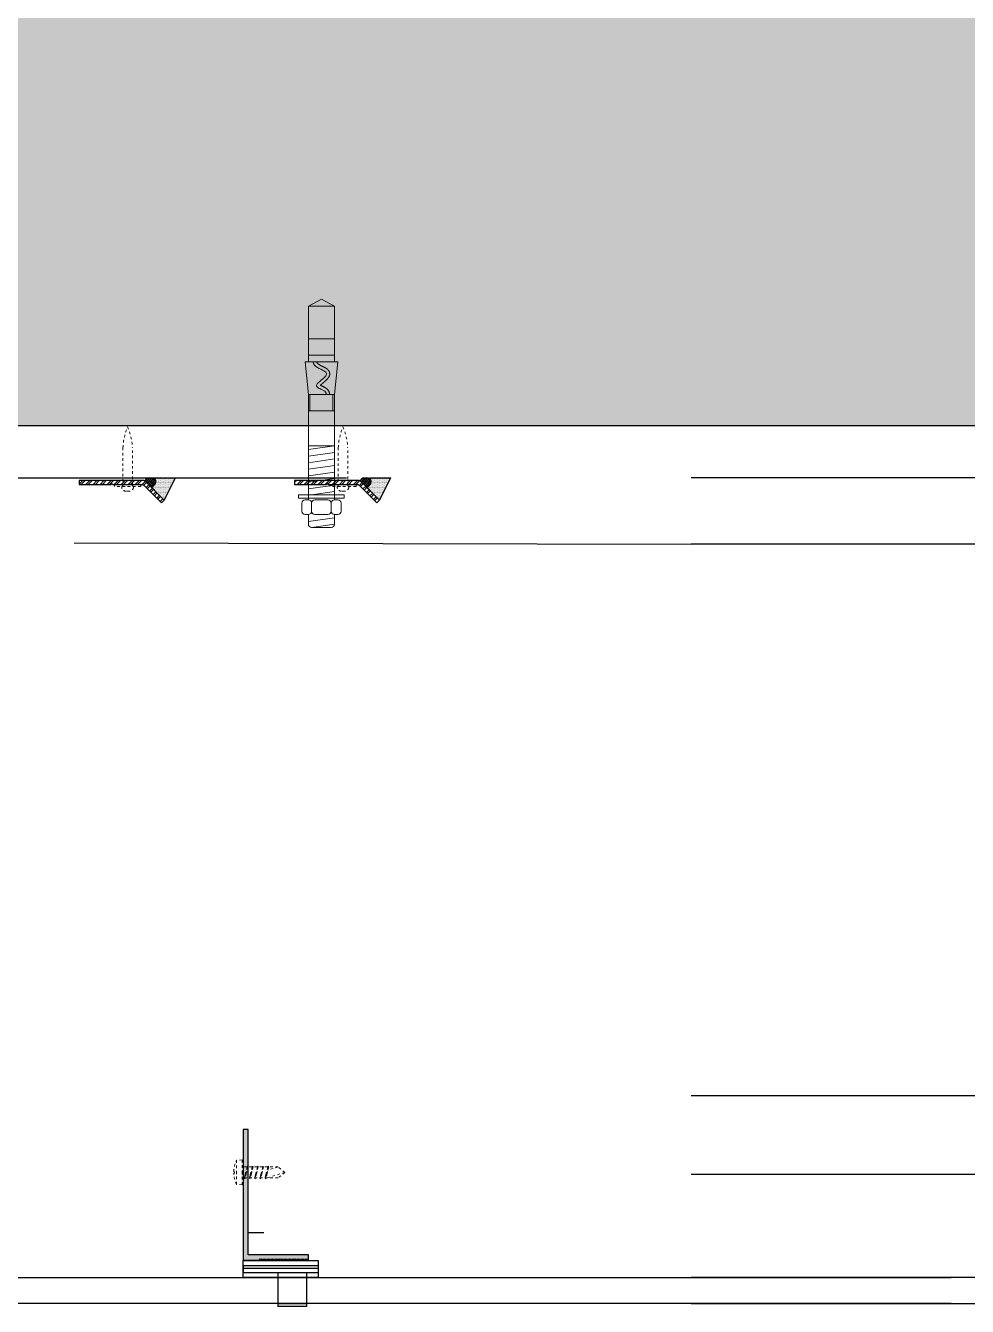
# Model space of a CAD drawing. Header units: inches. Extents: x -772 to 6765, y -813 to 4093.
# Drawn here: x 5063.33 to 5099.37, y -73.73 to -24.68 of the extents above; entities that cross this region are included whole.
import ezdxf

# ---------------------------------------------------------------- set-up
doc = ezdxf.new("R2010")
doc.units = ezdxf.units.IN
doc.header["$MEASUREMENT"] = 0
doc.linetypes.add('HIDDEN2', pattern=[0.1875, 0.125, -0.0625])
for name, color, linetype in [('aksoy_aksesuar', 40, 'Continuous'), ('aksoy_bant', 1, 'Continuous'), ('aksoy_block', 7, 'Continuous'), ('aksoy_detaytarama', 252, 'Continuous'), ('aksoy_fitil', 1, 'Continuous'), ('aksoy_kapali', 3, 'Continuous'), ('aksoy_silikon', 1, 'Continuous'), ('block_genel', 7, 'Continuous'), ('H_FAC_Giydirme', 100, 'Continuous'), ('H_FAC_Kaplama', 41, 'Continuous'), ('H_FAC_Metal', 181, 'Continuous'), ('H_GEN_YalitimIsi', 32, 'BATTING'), ('H_STR_Betonarme', 4, 'Continuous'), ('H_STR_BetonarmeTarama', 251, 'Continuous'), ('TARAMA', 251, 'Continuous'), ('VD', 13, 'Continuous')]:
    doc.layers.add(name, color=color, linetype=linetype)
doc.layers.add('aksoy_vida', color=8, linetype='Continuous', lineweight=0)
doc.layers.add('PROFIL', color=5, linetype='Continuous', lineweight=18)
doc.linetypes.add('BATTING', pattern='A,0.00254,-2.54,[134,ltypeshp.shx,S=2.54,R=0,X=-2.54,Y=0],-5.08,[134,ltypeshp.shx,S=2.54,R=180,X=2.54,Y=0],-2.54', length=10.16254)

# ---------------------------------------------------------------- blocks, each defined once
blk = doc.blocks.new('*U220')
at = {"layer": 'aksoy_kapali'}
blk.add_line((-52.47, 0), (380, 0), dxfattribs=at)
at = {"layer": 'H_FAC_Kaplama', "ltscale": 0.2}
for points in [[(-52.47, -306.26), (380, -306.26)], [(380, -316.26), (-52.47, -316.26)]]:
    blk.add_lwpolyline(points, dxfattribs=at)
at = {"layer": 'H_FAC_Metal'}
for points in [[(-52.47, -236.64), (380, -236.64)], [(380, -266.64), (-52.47, -266.64)]]:
    blk.add_lwpolyline(points, dxfattribs=at)
at = {"layer": 'H_GEN_YalitimIsi', "ltscale": 0.1}
blk.add_line((380, -25.33), (-52.47, -25.33), dxfattribs=at)
blk = doc.blocks.new('4.8x16 YSB muv')
at = {"layer": 'aksoy_vida', "linetype": 'HIDDEN2', "ltscale": 0.2}
for p, q in [((-16, -0.02), (-13.39, 2.06)), ((-13.39, 2.06), (0, 2.06)), ((-9.82, 2.06), (-9.74, 2.38)), ((-9.82, 2.06), (-9.39, 0.32)), ((-9.74, 2.38), (-9.5, 2.06)), ((-9.74, 2.38), (-9.25, 0.43)), ((-9.5, 2.06), (-9.12, 0.54)), ((-9.17, -0.55), (-9.39, 0.32)), ((-8.97, -0.71), (-9.25, 0.43)), ((-8.76, -0.88), (-9.12, 0.54)), ((-7.83, 2.06), (-7.75, 2.38)), ((-7.83, 2.06), (-7.39, 0.32)), ((-7.75, 2.38), (-7.51, 2.06)), ((-7.75, 2.38), (-7.26, 0.43)), ((-7.51, 2.06), (-7.12, 0.54)), ((-7.17, -0.55), (-7.39, 0.32)), ((-6.97, -0.71), (-7.26, 0.43)), ((-6.77, -0.88), (-7.12, 0.54)), ((-5.83, 2.06), (-5.75, 2.38)), ((-5.83, 2.06), (-5.39, 0.32)), ((-5.75, 2.38), (-5.51, 2.06)), ((-5.75, 2.38), (-5.26, 0.43)), ((-5.51, 2.06), (-5.12, 0.54)), ((-5.17, -0.55), (-5.39, 0.32)), ((-4.97, -0.71), (-5.26, 0.43)), ((-4.77, -0.88), (-5.12, 0.54)), ((-3.83, 2.06), (-3.75, 2.38)), ((-3.83, 2.06), (-3.39, 0.32)), ((-3.75, 2.38), (-3.51, 2.06)), ((-3.75, 2.38), (-3.26, 0.43)), ((-3.51, 2.06), (-3.12, 0.54)), ((-3.17, -0.55), (-3.39, 0.32)), ((-2.97, -0.71), (-3.26, 0.43)), ((-2.77, -0.88), (-3.12, 0.54)), ((-1.83, 2.06), (-1.75, 2.38)), ((-1.83, 2.06), (-1.39, 0.32)), ((-1.75, 2.38), (-1.51, 2.06)), ((-1.75, 2.38), (-1.26, 0.43)), ((-1.51, 2.06), (-1.12, 0.54)), ((-1.17, -0.55), (-1.39, 0.32)), ((-0.97, -0.71), (-1.26, 0.43)), ((-0.77, -0.88), (-1.12, 0.54)), ((0.34, 4.77), (0, 4.68)), ((0, 4.68), (0, -4.68)), ((0.34, 4.77), (2.51, 4.64)), ((0.34, 4.77), (0.34, -0.02)), ((2.51, 4.64), (2.51, -0.02)), ((3.27, 0.25), (3.27, -0.02)), ((3.27, 0.25), (3.55, 0.25)), ((-16, -0.02), (-13.39, -2.11)), ((-13.39, -2.11), (0, -2.11)), ((-9.17, -0.55), (-8.78, -2.11)), ((-8.97, -0.71), (-8.54, -2.42)), ((-8.78, -2.11), (-8.54, -2.42)), ((-8.76, -0.88), (-8.45, -2.11)), ((-8.76, -0.88), (-8.76, -0.88)), ((-8.54, -2.42), (-8.45, -2.11)), ((-7.17, -0.55), (-6.78, -2.11)), ((-6.97, -0.71), (-6.54, -2.42)), ((-6.78, -2.11), (-6.54, -2.42)), ((-6.77, -0.88), (-6.46, -2.11)), ((-6.77, -0.88), (-6.77, -0.88)), ((-6.54, -2.42), (-6.46, -2.11)), ((-5.17, -0.55), (-4.78, -2.11)), ((-4.97, -0.71), (-4.54, -2.42)), ((-4.78, -2.11), (-4.54, -2.42)), ((-4.77, -0.88), (-4.46, -2.11)), ((-4.77, -0.88), (-4.77, -0.88)), ((-4.54, -2.42), (-4.46, -2.11)), ((-3.17, -0.55), (-2.78, -2.11)), ((-2.97, -0.71), (-2.54, -2.42)), ((-2.78, -2.11), (-2.54, -2.42)), ((-2.77, -0.88), (-2.46, -2.11)), ((-2.77, -0.88), (-2.77, -0.88)), ((-2.54, -2.42), (-2.46, -2.11)), ((-1.17, -0.55), (-0.78, -2.11)), ((-0.97, -0.71), (-0.54, -2.42)), ((-0.78, -2.11), (-0.54, -2.42)), ((-0.77, -0.88), (-0.46, -2.11)), ((-0.77, -0.88), (-0.77, -0.88)), ((-0.54, -2.42), (-0.46, -2.11)), ((0.34, -4.77), (0, -4.68)), ((0.34, -4.77), (0.34, -0.02)), ((0.34, -4.77), (2.51, -4.64)), ((2.51, -4.64), (2.51, -0.02)), ((3.27, -0.3), (3.27, -0.02)), ((3.27, -0.3), (3.55, -0.3))]:
    blk.add_line(p, q, dxfattribs=at)
for points in [[(-13.39, 2.06), (-9.53, 0.87)], [(-16, -0.02), (-9.22, -2.11)]]:
    blk.add_lwpolyline(points, dxfattribs=at)
for centre, radius, start, end in [((-7.84, -0.1), 11.39, 1.7765, 24.5785), ((-7.62, 0.05), 11.16, 335.1723, 358.2024)]:
    blk.add_arc(centre, radius, start, end, dxfattribs=at)
blk = doc.blocks.new('CIVI-22')
at = {"layer": 'aksoy_vida', "linetype": 'HIDDEN2', "ltscale": 0.2}
for points in [[(-1.8, 0.03), (-1.8, 14.06, -0.090362), (0, 22.06, -0.090362), (1.8, 14.06), (1.8, 0.03)], [(-1.8, 0.06, -0.125882), (-2, -0.75), (-2.22, -0.81), (-2.22, -1.15, 0.388879), (-0.63, -2.62), (0.63, -2.62, 0.388879), (2.22, -1.15), (2.22, -0.81), (2, -0.75, -0.125882), (1.8, 0.06)]]:
    blk.add_lwpolyline(points, format="xyb", dxfattribs=at)
blk.add_lwpolyline([(5, 0), (-5, 0), (-5, -0.75), (5, -0.75), (5, 0)], dxfattribs=at)
blk = doc.blocks.new('BASKI')
at = {"layer": 'aksoy_detaytarama'}
h = blk.add_hatch(dxfattribs=at)
h.set_pattern_fill('DOTS', color=256, scale=0.2, angle=-90)
h.set_pattern_definition([(270, (0, 0), (0.3175, -0.15875), [0, -0.3175])])
edge = h.paths.add_edge_path()
edge.add_line((-7.51, 7.51), (-2.44, 2.44))
edge.add_arc((-0.37, 2.2), 2.09, 49.0386, 173.3123, ccw=False)
edge.add_line((1, 3.77), (1, 11.67))
edge.add_line((1, 11.67), (-7.51, 7.51))
h = blk.add_hatch(dxfattribs=at)
h.set_pattern_fill('ANSI37', color=256, scale=0.2, angle=-90)
h.set_pattern_definition([(315, (0, 0), (0.44901, 0.44901), []), (45, (0, 0), (-0.44901, 0.44901), [])])
edge = h.paths.add_edge_path()
edge.add_arc((-0.06, 1.43), 1.06, 201.4413, 361.9736)
edge.add_line((1, 1.46), (1, 3.18))
edge.add_arc((-0.46, 2.37), 1.67, 29.1753, 189.1101)
edge.add_line((-2.11, 2.11), (-1.05, 1.04))
at = {"layer": 'TARAMA', "linetype": 'Continuous'}
h = blk.add_hatch(dxfattribs=at)
h.set_pattern_fill('ANSI32', color=256, scale=0.2, style=0)
h.set_pattern_definition([(45, (0, 0), (-1.34704, 1.34704), []), (45, (0.898, 0), (-1.34704, 1.34704), [])])
h.paths.add_polyline_path([(-1.5, -12.2), (-1.5, -0.62), (-8.57, 6.45), (-7.51, 7.51), (0, 0), (0, -25), (-1.5, -25), (-1.5, -12.8), (-1.2, -12.5)])
at = {"layer": 'aksoy_bant'}
blk.add_lwpolyline([(-1.05, 1.04, 0.843066), (1, 1.46), (1, 3.18, 0.838616), (-2.11, 2.11)], format="xyb", close=True, dxfattribs=at)
at = {"layer": 'aksoy_silikon'}
blk.add_lwpolyline([(-7.51, 7.51), (-2.44, 2.44, -0.602487), (1, 3.77), (1, 11.67)], format="xyb", close=True, dxfattribs=at)
at = {"layer": 'H_FAC_Metal'}
blk.add_lwpolyline([(-1.5, -12.2), (-1.5, -1.24, 0.198912), (-1.94, -0.18), (-8.57, 6.45), (-7.51, 7.51), (-0.44, 0.44, -0.198912), (0, -0.62), (0, -25), (-1.5, -25), (-1.5, -12.8), (-1.2, -12.5)], format="xyb", close=True, dxfattribs=at)
at = {"layer": 'VD', "rotation": 270}
blk.add_blockref('CIVI-22', (-1.51, -6.48), dxfattribs=at)
blk = doc.blocks.new('dubel')
at = {"layer": 'aksoy_vida'}
for p, q in [((83.52, -24.75), (78.52, -27.5)), ((88.52, -27.5), (78.52, -27.5)), ((78.52, -48.75), (78.52, -27.5)), ((88.52, -27.5), (83.52, -24.75)), ((88.52, -48.75), (88.52, -27.5)), ((88.52, -40), (78.52, -40)), ((89.77, -48.75), (77.27, -48.75)), ((77.27, -48.75), (78.52, -61.25)), ((88.52, -46.25), (78.52, -46.25)), ((89.77, -48.75), (88.52, -61.25)), ((78.52, -101.63), (78.52, -61.25)), ((88.52, -61.25), (78.52, -61.25)), ((79.14, -67.5), (79.14, -61.25)), ((87.89, -67.5), (87.89, -61.25)), ((88.52, -101.63), (88.52, -61.25)), ((78.52, -67.5), (88.52, -67.5)), ((88.52, -67.5), (78.52, -67.5)), ((88.52, -81), (78.52, -82.41)), ((88.52, -81), (78.52, -81)), ((88.52, -83.5), (78.52, -84.91)), ((88.52, -86), (78.52, -87.41)), ((88.52, -88.5), (78.52, -89.91)), ((88.52, -91), (78.52, -92.41)), ((88.52, -93.5), (78.52, -94.91)), ((88.52, -96), (78.52, -97.41)), ((92.27, -99.75), (74.77, -99.75)), ((74.77, -101), (74.77, -99.75)), ((92.27, -101), (74.77, -101)), ((76.02, -106), (76.02, -102.88)), ((78.52, -101.63), (77.27, -101.63)), ((88.52, -98.5), (79.67, -99.75)), ((88.52, -98.5), (79.67, -99.75)), ((79.77, -106), (79.77, -102.88)), ((86.02, -101.63), (81.02, -101.63)), ((87.27, -106), (87.27, -102.88)), ((88.52, -101.63), (89.77, -101.63)), ((91.02, -106), (91.02, -102.88)), ((92.27, -101), (92.27, -99.75)), ((78.52, -107.25), (77.27, -107.25)), ((78.52, -111), (78.52, -107.25)), ((86.02, -107.25), (81.02, -107.25)), ((88.52, -107.25), (89.77, -107.25)), ((88.52, -111), (88.52, -107.25)), ((88.52, -108.5), (78.52, -109.91)), ((88.52, -111), (79.67, -112.25)), ((87.27, -112.25), (79.77, -112.25))]:
    blk.add_line(p, q, dxfattribs=at)
for points in [[(80.27, -48.75), (80.5, -49.44), (80.9, -50.03), (81.43, -50.54), (82.03, -50.96), (82.68, -51.33), (83.33, -51.65), (83.94, -51.94), (84.46, -52.21), (84.88, -52.47), (85.17, -52.74), (85.36, -53), (85.45, -53.27), (85.45, -53.54), (85.36, -53.82), (85.19, -54.11), (84.95, -54.42), (84.65, -54.74), (84.3, -55.07), (83.92, -55.4), (83.52, -55.74), (83.12, -56.07), (82.74, -56.4), (82.39, -56.71), (82.1, -57), (81.87, -57.27), (81.71, -57.52), (81.62, -57.76), (81.61, -57.98), (81.68, -58.19), (81.84, -58.4), (82.08, -58.6), (82.42, -58.81), (82.85, -59.03), (83.34, -59.26), (83.85, -59.5), (84.34, -59.77), (84.78, -60.08), (85.12, -60.42), (85.34, -60.81), (85.39, -61.25)], [(81.59, -48.75), (81.61, -48.8), (81.63, -48.86), (81.66, -48.91), (81.7, -48.97), (81.74, -49.03), (81.78, -49.08), (81.82, -49.14), (81.86, -49.2), (81.91, -49.25), (81.95, -49.3), (82, -49.35), (82.05, -49.39), (82.09, -49.44), (82.14, -49.48), (82.19, -49.53), (82.24, -49.57), (82.3, -49.61), (82.35, -49.65), (82.41, -49.7), (82.47, -49.74), (82.53, -49.78), (82.59, -49.82), (82.65, -49.86), (82.72, -49.9), (82.78, -49.94), (82.85, -49.98), (82.92, -50.03), (82.99, -50.07), (83.06, -50.1), (83.13, -50.14), (83.2, -50.18), (83.27, -50.22), (83.35, -50.26), (83.42, -50.3), (83.49, -50.34), (83.57, -50.37), (83.65, -50.41), (83.72, -50.45), (83.8, -50.49), (83.87, -50.52), (83.95, -50.56), (84.03, -50.6), (84.1, -50.63), (84.18, -50.67), (84.26, -50.71), (84.33, -50.75), (84.41, -50.78), (84.49, -50.82), (84.56, -50.86), (84.64, -50.9), (84.71, -50.93), (84.79, -50.97), (84.86, -51.01), (84.93, -51.05), (85.01, -51.09), (85.08, -51.13), (85.15, -51.17), (85.22, -51.21), (85.29, -51.26), (85.36, -51.3), (85.42, -51.34), (85.49, -51.39), (85.55, -51.44), (85.62, -51.48), (85.68, -51.53), (85.74, -51.58), (85.8, -51.63), (85.86, -51.68), (85.92, -51.74), (85.98, -51.79), (86.04, -51.85), (86.09, -51.91), (86.14, -51.97), (86.19, -52.03), (86.24, -52.09), (86.29, -52.16), (86.34, -52.23), (86.38, -52.3), (86.42, -52.37), (86.46, -52.44), (86.5, -52.52), (86.53, -52.59), (86.56, -52.67), (86.59, -52.75), (86.61, -52.83), (86.64, -52.91), (86.65, -52.99), (86.67, -53.07), (86.68, -53.16), (86.69, -53.24), (86.69, -53.32), (86.69, -53.4), (86.69, -53.49), (86.69, -53.57), (86.68, -53.65), (86.67, -53.73), (86.65, -53.8), (86.64, -53.88), (86.62, -53.96), (86.6, -54.03), (86.58, -54.1), (86.55, -54.17), (86.52, -54.24), (86.5, -54.31), (86.47, -54.38), (86.43, -54.44), (86.4, -54.51), (86.37, -54.57), (86.33, -54.63), (86.3, -54.69), (86.26, -54.75), (86.22, -54.8), (86.18, -54.86), (86.14, -54.91), (86.1, -54.97), (86.06, -55.02), (86.02, -55.08), (85.98, -55.13), (85.94, -55.18), (85.89, -55.23), (85.85, -55.28), (85.81, -55.33), (85.76, -55.38), (85.71, -55.43), (85.67, -55.48), (85.62, -55.52), (85.58, -55.57), (85.53, -55.62), (85.48, -55.67), (85.43, -55.71), (85.38, -55.76), (85.34, -55.81), (85.29, -55.85), (85.24, -55.9), (85.19, -55.94), (85.14, -55.99), (85.09, -56.04), (85.04, -56.08), (84.99, -56.13), (84.94, -56.17), (84.88, -56.22), (84.83, -56.26), (84.78, -56.3), (84.73, -56.35), (84.68, -56.39), (84.63, -56.44), (84.58, -56.48), (84.53, -56.52), (84.48, -56.57), (84.43, -56.61), (84.38, -56.65), (84.33, -56.69), (84.28, -56.74), (84.23, -56.78), (84.18, -56.82), (84.13, -56.86), (84.08, -56.9), (84.03, -56.94), (83.98, -56.98), (83.93, -57.02), (83.89, -57.06), (83.84, -57.1), (83.79, -57.14), (83.75, -57.18), (83.7, -57.22), (83.66, -57.26), (83.62, -57.3), (83.57, -57.33), (83.53, -57.37), (83.49, -57.41), (83.45, -57.44), (83.41, -57.47), (83.38, -57.51), (83.34, -57.54), (83.31, -57.57), (83.28, -57.6), (83.25, -57.62), (83.23, -57.64), (83.21, -57.67), (83.19, -57.69), (83.18, -57.71), (83.18, -57.72), (83.17, -57.74), (83.18, -57.76), (83.19, -57.78), (83.21, -57.8), (83.24, -57.81), (83.26, -57.83), (83.3, -57.85), (83.34, -57.87), (83.38, -57.89), (83.43, -57.92), (83.48, -57.94), (83.53, -57.96), (83.58, -57.99), (83.64, -58.02), (83.7, -58.04), (83.76, -58.07), (83.82, -58.1), (83.89, -58.13), (83.95, -58.16), (84.02, -58.2), (84.08, -58.23), (84.15, -58.26), (84.22, -58.29), (84.29, -58.33), (84.36, -58.36), (84.43, -58.4), (84.5, -58.44), (84.57, -58.48), (84.64, -58.51), (84.71, -58.55), (84.78, -58.59), (84.86, -58.64), (84.93, -58.68), (85, -58.72), (85.07, -58.77), (85.15, -58.82), (85.22, -58.87), (85.29, -58.92), (85.36, -58.97), (85.43, -59.02), (85.5, -59.08), (85.57, -59.14), (85.65, -59.2), (85.72, -59.26), (85.79, -59.33), (85.86, -59.4), (85.93, -59.48), (86, -59.56), (86.07, -59.66), (86.14, -59.76), (86.22, -59.87), (86.29, -59.99), (86.37, -60.14), (86.44, -60.3), (86.5, -60.49), (86.56, -60.71), (86.61, -60.96), (86.65, -61.25)]]:
    blk.add_lwpolyline(points, dxfattribs=at)
for centre, start, end in [((77.27, -102.88), 90, 180), ((78.52, -102.88), 0, 90), ((81.02, -102.88), 90, 180), ((86.02, -102.88), 0, 90), ((88.52, -102.88), 90, 180), ((89.77, -102.88), 0, 90), ((77.27, -106), 180, 270), ((78.52, -106), 270, 0), ((81.02, -106), 180, 270), ((86.02, -106), 270, 0), ((88.52, -106), 180, 270), ((89.77, -106), 270, 0), ((79.77, -111), 180, 270), ((87.27, -111), 270, 0)]:
    blk.add_arc(centre, 1.25, start, end, dxfattribs=at)
blk = doc.blocks.new('LP01(25X50)')
at = {"layer": 'aksoy_detaytarama', "lineweight": 5}
h = blk.add_hatch(color=256, dxfattribs=at)
h.dxf.hatch_style = 1
h.paths.add_polyline_path([(17.93, -11.42), (17.93, -9.3), (-5.07, -9.3), (-5.07, 38.7), (-7.07, 38.7), (-7.07, -11.3), (-1.07, -11.3), (-0.57, -10.8), (-0.07, -11.42), (0.43, -10.8), (0.93, -11.42), (1.43, -10.8), (1.93, -11.42), (2.43, -10.8), (2.93, -11.42), (3.43, -10.8), (3.93, -11.42), (4.43, -10.8), (4.93, -11.42), (5.43, -10.8), (5.93, -11.42), (6.43, -10.8), (6.93, -11.42), (7.43, -10.8), (7.93, -11.42), (8.43, -10.8), (8.93, -11.42), (9.43, -10.8), (9.93, -11.42), (10.43, -10.8), (10.93, -11.42), (11.43, -10.8), (11.93, -11.42), (12.43, -10.8), (12.93, -11.42), (13.43, -10.8), (13.93, -11.42), (14.43, -10.8), (14.93, -11.42), (15.43, -10.8), (15.93, -11.42), (16.43, -10.8), (16.93, -11.42), (17.43, -10.8)])
at = {"layer": 'H_FAC_Giydirme', "lineweight": 30}
blk.add_lwpolyline([(17.93, -11.42), (17.93, -9.3), (-5.07, -9.3), (-5.07, 38.7), (-7.07, 38.7), (-7.07, -11.3), (-1.07, -11.3), (-0.57, -10.8), (-0.07, -11.42), (0.43, -10.8), (0.93, -11.42), (1.43, -10.8), (1.93, -11.42), (2.43, -10.8), (2.93, -11.42), (3.43, -10.8), (3.93, -11.42), (4.43, -10.8), (4.93, -11.42), (5.43, -10.8), (5.93, -11.42), (6.43, -10.8), (6.93, -11.42), (7.43, -10.8), (7.93, -11.42), (8.43, -10.8), (8.93, -11.42), (9.43, -10.8), (9.93, -11.42), (10.43, -10.8), (10.93, -11.42), (11.43, -10.8), (11.93, -11.42), (12.43, -10.8), (12.93, -11.42), (13.43, -10.8), (13.93, -11.42), (14.43, -10.8), (14.93, -11.42), (15.43, -10.8), (15.93, -11.42), (16.43, -10.8), (16.93, -11.42), (17.43, -10.8), (17.93, -11.42)], dxfattribs=at)
blk = doc.blocks.new('K03 kilps pl')
at = {"layer": 'aksoy_aksesuar'}
for p, q in [((1216.55, 3568.41), (1187.74, 3568.41)), ((1201.05, 3566.91), (1201.05, 3553.91)), ((1212.05, 3566.91), (1212.05, 3553.91)), ((1216.55, 3569.41), (1216.55, 3566.91)), ((1212.05, 3554.91), (1201.05, 3554.91)), ((1212.05, 3553.91), (1201.05, 3553.91))]:
    blk.add_line(p, q, dxfattribs=at)
blk.add_lwpolyline([(1216.55, 3569.41), (1187.74, 3569.41), (1187.74, 3566.91), (1216.55, 3566.91)], dxfattribs=at)
at = {"layer": 'aksoy_fitil'}
blk.add_lwpolyline([(1187.74, 3571.47), (1216.55, 3571.47), (1216.55, 3564.97), (1187.74, 3564.97)], close=True, dxfattribs=at)
blk = doc.blocks.new('dt-p108a')
at = {"layer": 'aksoy_kapali'}
blk.add_lwpolyline([(-156.25, 209.83), (-156.25, 50), (-312.4, 50)], dxfattribs=at)
at = {"layer": 'H_FAC_Kaplama', "ltscale": 0.2}
blk.add_lwpolyline([(-543.75, -266.26), (-29, -266.26, 0.414214), (-28, -265.26), (-28, -256.26), (-543.75, -256.26)], format="xyb", dxfattribs=at)
at = {"layer": 'H_FAC_Metal', "ltscale": 0.1}
blk.add_line((-274.75, -239), (-280.75, -239), dxfattribs=at)
blk.add_line((-274.75, -239), (-280.75, -239), dxfattribs=at)
at = {"layer": 'H_FAC_Metal', "ltscale": 0.1, "const_width": 0.0001}
for points in [[(-274.75, -239), (-274.75, 50), (-324.75, 50)], [(-280.75, -239), (-280.75, 44), (-324.75, 44)]]:
    blk.add_lwpolyline(points, dxfattribs=at)
at = {"layer": 'H_GEN_YalitimIsi', "ltscale": 2.5}
blk.add_line((-208.07, 25.05), (-444.4, 24.65), dxfattribs=at)
at = {"ltscale": 0.1, "xscale": -1}
blk.add_blockref('dubel', (-219.23, 143.21), dxfattribs=at)
at = {"layer": 'aksoy_block', "lineweight": 5, "xscale": -1}
blk.add_blockref('LP01(25X50)', (-279.82, -238.34), dxfattribs=at)
at = {"layer": 'aksoy_block'}
blk.add_blockref('4.8x16 YSB muv', (-272.75, -215.99), dxfattribs=at)
at = {"layer": 'block_genel', "rotation": 89.99999999999999}
for p in [(-317.48, 49), (-235.05, 49)]:
    blk.add_blockref('BASKI', p, dxfattribs=at)
at = {"layer": 'PROFIL', "xscale": -1}
blk.add_blockref('K03 kilps pl', (915, -3821.23), dxfattribs=at)

msp = doc.modelspace()

# ---------------------------------------------------------------- hatches: boundary and pattern name
at = {"layer": 'H_STR_BetonarmeTarama'}
h = msp.add_hatch(color=256, dxfattribs=at)
h.dxf.hatch_style = 1
h.paths.add_polyline_path([(5060, 40), (5060, -40), (5140, -40), (5140, 40)])

# ---------------------------------------------------------------- linework, layer by layer
at = {"layer": 'H_STR_Betonarme'}
msp.add_lwpolyline([(5060, 40), (5060, -40), (5140, -40), (5140, 40)], close=True, dxfattribs=at)

# ---------------------------------------------------------------- block references
at = {"layer": 'aksoy_block', "lineweight": 5, "xscale": -0.1, "yscale": 0.1, "zscale": 0.1}
msp.add_blockref('dt-p108a', (5044.374, -47), dxfattribs=at)
at = {"layer": 'aksoy_block', "color": 2, "lineweight": 5, "xscale": -0.1, "yscale": 0.1, "zscale": 0.1}
msp.add_blockref('*U220', (5126.805, -42), dxfattribs=at)

doc.saveas('drawing.dxf')
